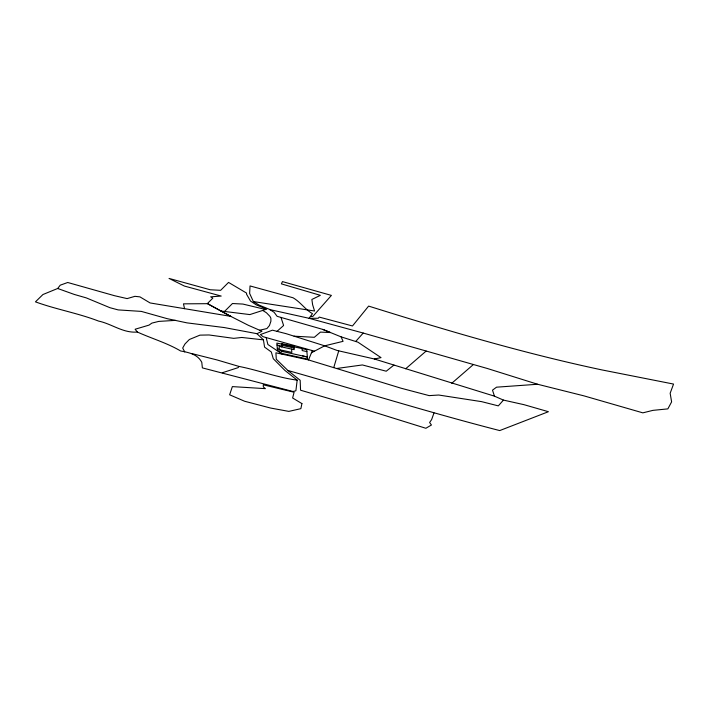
<?xml version="1.0" encoding="UTF-8"?>
<svg xmlns="http://www.w3.org/2000/svg" width="709" height="709" viewBox="0 0 709 709"><rect width="100%" height="100%" fill="white"/><g stroke="black" fill="none" stroke-linecap="round" stroke-linejoin="round"><path stroke-width="1.06" d="M256.986 333.691L263.42 339.868L264.581 347.118L271.308 351.983L273.293 358.719L284.929 370.444L297.177 380.148L295.883 390.783L293.012 391.492L202.375 367.891L201.781 362.29C197.581 354.234 188.762 352.462 180.644 350.99C166.961 342.917 151.717 338.556 137.333 332.016C123.286 333.372 111.792 323.827 98.551 321.071C77.937 313.121 56.108 309.408 35.45 301.857L42.921 294.536L57.686 288.483L60.247 285.178L67.718 282.492L114.574 295.715L127.106 298.604L134.94 296.327L139.948 296.876L150.104 302.947L230.735 316.356L248.389 325.316L261.967 331.254L256.986 333.691L224.266 327.558L186.999 322.87L167.218 318.678L141.339 311.402L118.155 309.904L109.948 307.706L86.312 297.895L74.285 294.439L57.686 288.483M333.744 367.617L338.742 350.84M433.997 412.948L431.621 419.613L429.592 422.52L431.453 425.001L425.861 428.271L352.284 405.344L300.554 390.207L300.164 380.281L287.863 370.47L276.271 359.233L275.925 352.807L308.539 359.942L401.143 388.231L429.158 395.622L438.694 395.028L481.615 401.648L498.33 405.885L503.434 400.089L523.995 404.679L548.429 411.707L499.721 430.576C428.608 412.292 358.488 390.455 287.863 370.47M308.539 359.942L312.332 350.592M297.177 380.148C277.441 377.56 258.493 370.222 238.898 366.402L238.171 367.625L222.263 372.766M269.89 309.62L309.053 318.297L312.474 313.706C305.092 309.425 300.43 301.99 293.039 297.771L250.038 285.94L249.63 293.437L253.37 301.564L259.272 305.18L269.349 309.284L274.135 312.314L277.122 316.32L322.834 329.419L341.118 336.872L357.912 342.172L381.043 357.637L374.352 358.984L337.165 350.485L324.651 345.824L286.232 333.7L272.504 330.181L260.416 334.542L262.977 336.678L314.433 351.185M355.776 341.401L363.221 333.053L487.402 368.512L537.608 384.26L583.906 395.852L642.833 412.851L652.954 410.36L667.86 408.88L671.609 401.897L670.156 393.229L673.55 384.065L602.038 369.938C523.029 353.188 445.642 330.172 368.627 306.093L352.479 325.972L319.218 317.091L318.279 318.261L309.053 318.297L363.221 333.053M223.548 312.421L232.455 303.523L242.877 304.064L265.609 309.496M277.033 331.342L283.609 325.493L280.994 317.428M405.672 368.777L426.109 351.088M451.739 383.294L473.302 364.603M393.929 365.091L386.228 371.215L362.388 364.949L336.633 368.494M311.464 352.736L324.651 345.824L343.067 341.339L341.118 336.872M259.645 330.234L266.912 328.559L269.447 325.546L270.909 321.195L270.873 318.173L269.943 316.356L266.487 312.802L262.729 310.427M537.608 384.26L496.539 387.176L492.498 390.154L494.465 396.163L503.434 400.089M175.531 320.371L158.71 321.407L151.903 323.1L148.987 325.13L135.109 329.242L137.333 332.016M310.507 316.427L312.846 316.418L331.404 295.405L282.439 281.597L281.402 283.875L320.362 295.334L311.871 299.464L312.625 304.737L314.566 311.012L253.37 301.564M294.058 336.19L314.326 337.298L320.441 332.096L330.536 332.565L322.834 329.419M263.42 339.868L241.84 337.466L233.722 338.353L209.04 334.967L199.956 335.135L189.347 339.505L184.978 343.971L182.692 348.039L184.73 351.93M220.995 311.021L249.86 314.583L266.717 309.133L256.374 304.914L250.552 301.103L246.546 294.217L246.555 293.083L228.546 282.412L220.641 290.318L210.218 289.768L169.043 278.424L184.411 286.064L221.208 296.061L210.688 296.832L212.815 298.143L207.365 303.594L230.735 316.356L207.551 303.682L183.48 303.842L184.544 308.69M281.579 345.274L294.067 348.004M277.033 345.07L282.226 346.205L282.058 344.211M306.9 351.602L302.202 350.574L302.034 348.589M281.827 351.327L282.678 351.567M192.086 353.64L216.972 359.924L238.898 366.402M494.465 396.163L374.352 358.984M277.299 348.279L281.969 351.416L307.351 356.973L302.654 355.945M282.342 354.216L267.896 344.503L266.167 337.581M291.567 349.085L291.851 352.4L279.364 349.67L279.089 346.355L294.208 349.661L293.925 346.346L281.446 343.617L281.721 346.931M301.919 403.589L300.873 408.659L288.838 411.397L270.625 408.047L244.649 401.259L229.636 394.798L232.357 386.609L265.405 388.647L263.367 386.981L263.234 384.801L294.093 392.245L292.622 397.988L301.919 403.589M306.731 349.617L276.856 343.076L277.467 350.29L282.271 353.516L307.529 359.046L306.731 349.617"/></g></svg>
